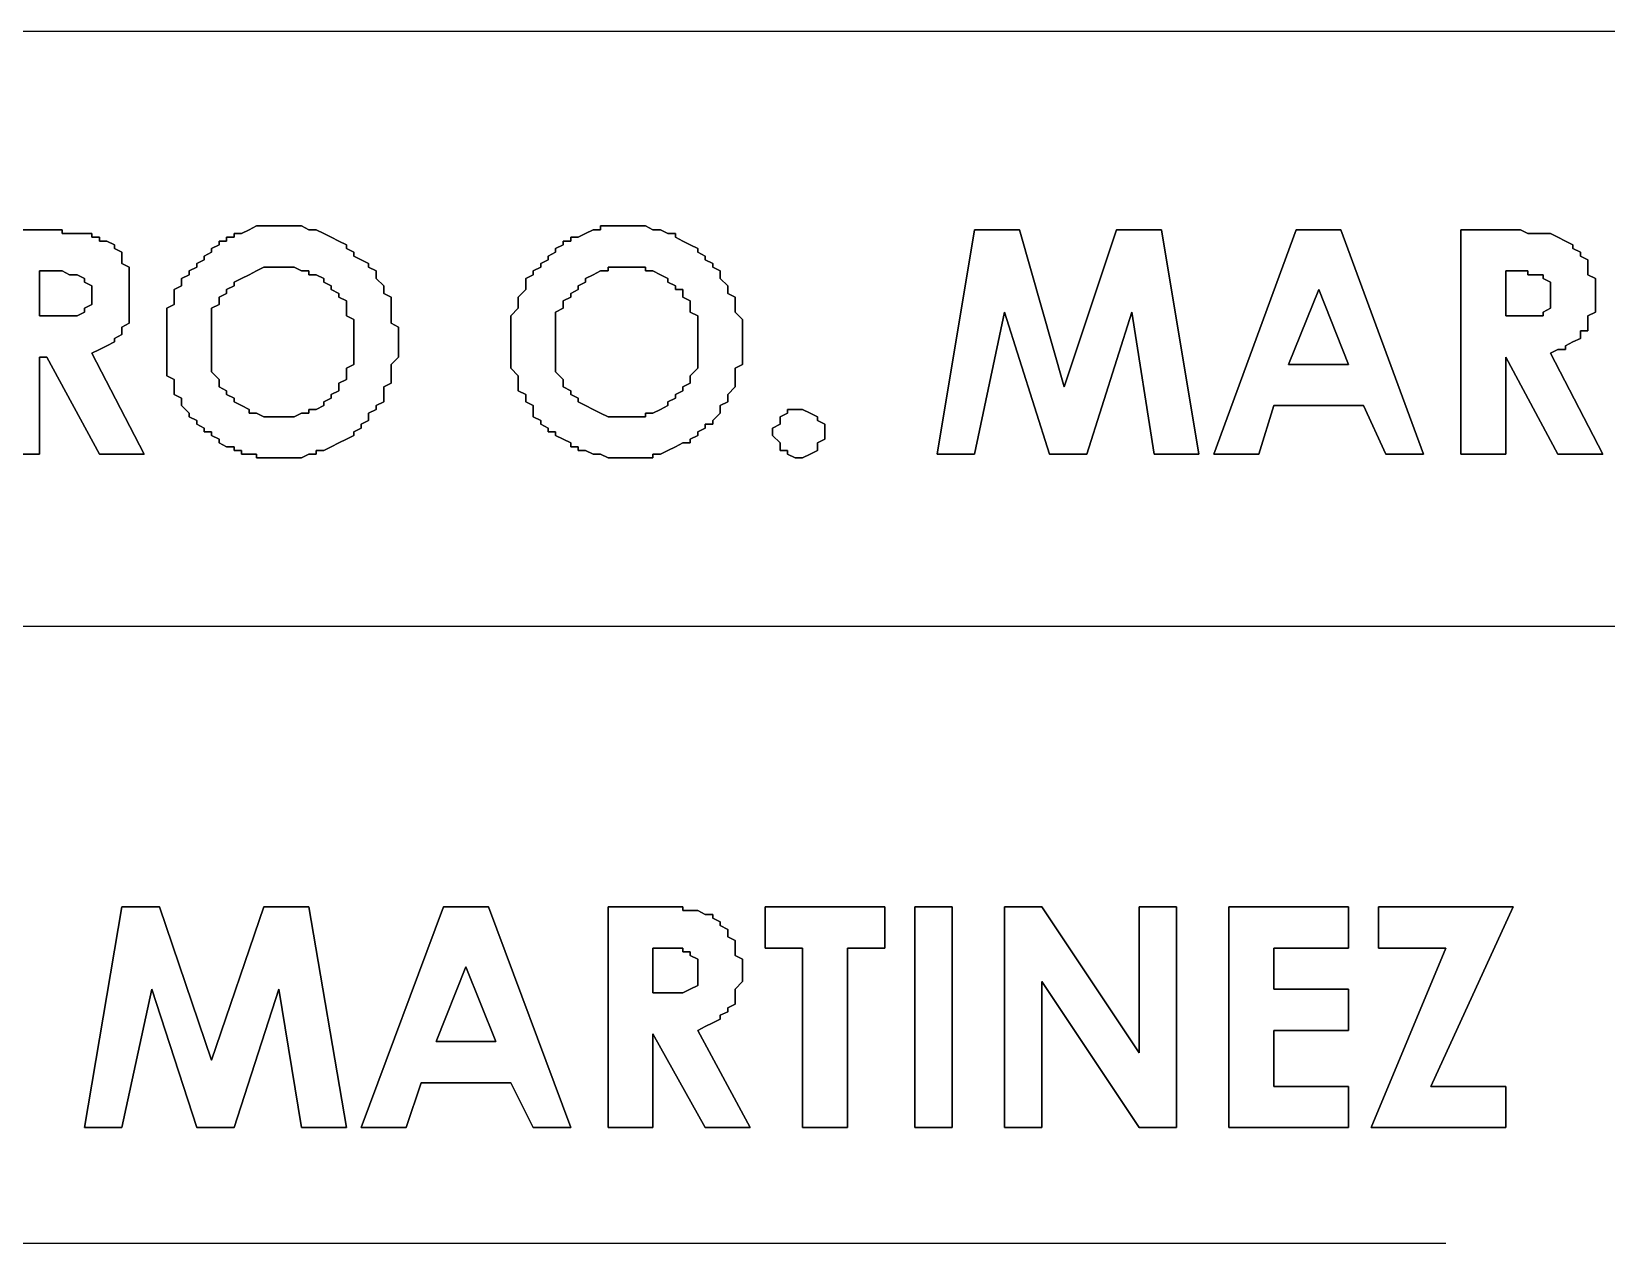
# Model space of a CAD drawing. Header units: metres. Extents: x 2.9 to 42.8, y 1.7 to 28.7.
# Drawn here: x 38.618 to 39.361, y 4.583 to 5.154 of the extents above; entities that cross this region are included whole.
import ezdxf

# ---------------------------------------------------------------- set-up
doc = ezdxf.new("R2010")
doc.units = ezdxf.units.M
doc.layers.add('AMARILLO', color=2, linetype='Continuous')
doc.layers.add('NEGRO', color=7, linetype='Continuous')

msp = doc.modelspace()

# ---------------------------------------------------------------- linework, layer by layer
at = {"layer": 'AMARILLO', "lineweight": -3}
for points in [[(39.8286, 5.1541), (38.5233, 5.1541)], [(39.557, 4.8736), (38.2517, 4.8736)], [(39.2853, 4.5826), (38.1353, 4.5826)]]:
    msp.add_lwpolyline(points, dxfattribs=at)
at = {"layer": 'NEGRO', "lineweight": -3}
for points in [[(38.6256, 5.0606), (38.6045, 5.0606), (38.6256, 5.0606)], [(38.6292, 5.0606), (38.6256, 5.0606), (38.6292, 5.0606)], [(38.6327, 5.0606), (38.6292, 5.0606), (38.6327, 5.0606)], [(38.6327, 5.0588), (38.6327, 5.0606), (38.6327, 5.0588)], [(38.6362, 5.0588), (38.6327, 5.0588), (38.6362, 5.0588)], [(38.6398, 5.0588), (38.6362, 5.0588), (38.6398, 5.0588)], [(38.6433, 5.0588), (38.6398, 5.0588), (38.6433, 5.0588)], [(38.6468, 5.0588), (38.6433, 5.0588), (38.6468, 5.0588)], [(38.6468, 5.0571), (38.6468, 5.0588), (38.6468, 5.0571)], [(38.7174, 5.0588), (38.7138, 5.0588), (38.7174, 5.0588)], [(38.7138, 5.0588), (38.7138, 5.0571), (38.7138, 5.0588)], [(38.7209, 5.0606), (38.7174, 5.0588), (38.7209, 5.0606)], [(38.7244, 5.0624), (38.7209, 5.0606), (38.7244, 5.0624)], [(38.7279, 5.0624), (38.7244, 5.0624), (38.7279, 5.0624)], [(38.7315, 5.0624), (38.7279, 5.0624), (38.7315, 5.0624)], [(38.735, 5.0624), (38.7315, 5.0624), (38.735, 5.0624)], [(38.7385, 5.0624), (38.735, 5.0624), (38.7385, 5.0624)], [(38.7421, 5.0624), (38.7385, 5.0624), (38.7421, 5.0624)], [(38.7456, 5.0624), (38.7421, 5.0624), (38.7456, 5.0624)], [(38.7491, 5.0606), (38.7456, 5.0624), (38.7491, 5.0606)], [(38.7526, 5.0606), (38.7491, 5.0606), (38.7526, 5.0606)], [(38.7562, 5.0588), (38.7526, 5.0606), (38.7562, 5.0588)], [(38.7597, 5.0571), (38.7562, 5.0588), (38.7597, 5.0571)], [(38.8796, 5.0588), (38.8761, 5.0571), (38.8796, 5.0588)], [(38.8832, 5.0606), (38.8796, 5.0588), (38.8832, 5.0606)], [(38.8867, 5.0606), (38.8832, 5.0606), (38.8867, 5.0606)], [(38.8902, 5.0624), (38.8867, 5.0624), (38.8902, 5.0624)], [(38.8867, 5.0624), (38.8867, 5.0606), (38.8867, 5.0624)], [(38.8937, 5.0624), (38.8902, 5.0624), (38.8937, 5.0624)], [(38.8973, 5.0624), (38.8937, 5.0624), (38.8973, 5.0624)], [(38.9008, 5.0624), (38.8973, 5.0624), (38.9008, 5.0624)], [(38.9043, 5.0624), (38.9008, 5.0624), (38.9043, 5.0624)], [(38.9079, 5.0624), (38.9043, 5.0624), (38.9079, 5.0624)], [(38.9114, 5.0606), (38.9079, 5.0624), (38.9114, 5.0606)], [(38.9149, 5.0606), (38.9114, 5.0606), (38.9149, 5.0606)], [(38.9184, 5.0588), (38.9149, 5.0606), (38.9184, 5.0588)], [(38.922, 5.0588), (38.9184, 5.0588), (38.922, 5.0588)], [(38.922, 5.0571), (38.922, 5.0588), (38.922, 5.0571)], [(39.0631, 5.0606), (39.0454, 4.9548), (39.0631, 5.0606)], [(39.0843, 5.0606), (39.0631, 5.0606), (39.0843, 5.0606)], [(39.1054, 4.9865), (39.0843, 5.0606), (39.1054, 4.9865)], [(39.1301, 5.0606), (39.1054, 4.9865), (39.1301, 5.0606)], [(39.1513, 5.0606), (39.1301, 5.0606), (39.1513, 5.0606)], [(39.1689, 4.9548), (39.1513, 5.0606), (39.1689, 4.9548)], [(39.2148, 5.0606), (39.176, 4.9548), (39.2148, 5.0606)], [(39.2359, 5.0606), (39.2148, 5.0606), (39.2359, 5.0606)], [(39.2748, 4.9548), (39.2359, 5.0606), (39.2748, 4.9548)], [(39.2924, 5.0606), (39.2924, 4.9548), (39.2924, 5.0606)], [(39.3136, 5.0606), (39.2924, 5.0606), (39.3136, 5.0606)], [(39.3171, 5.0606), (39.3136, 5.0606), (39.3171, 5.0606)], [(39.3206, 5.0606), (39.3171, 5.0606), (39.3206, 5.0606)], [(39.3241, 5.0588), (39.3206, 5.0606), (39.3241, 5.0588)], [(39.3277, 5.0588), (39.3241, 5.0588), (39.3277, 5.0588)], [(39.3312, 5.0588), (39.3277, 5.0588), (39.3312, 5.0588)], [(39.3347, 5.0588), (39.3312, 5.0588), (39.3347, 5.0588)], [(39.3382, 5.0571), (39.3347, 5.0588), (39.3382, 5.0571)], [(38.6503, 5.0571), (38.6468, 5.0571), (38.6503, 5.0571)], [(38.6503, 5.0553), (38.6503, 5.0571), (38.6503, 5.0553)], [(38.6539, 5.0553), (38.6503, 5.0553), (38.6539, 5.0553)], [(38.6574, 5.0535), (38.6539, 5.0553), (38.6574, 5.0535)], [(38.6574, 5.0518), (38.6574, 5.0535), (38.6574, 5.0518)], [(38.6609, 5.05), (38.6574, 5.0518), (38.6609, 5.05)], [(38.7068, 5.0535), (38.7032, 5.0518), (38.7068, 5.0535)], [(38.7032, 5.0518), (38.7032, 5.05), (38.7032, 5.0518)], [(38.7103, 5.0553), (38.7068, 5.0553), (38.7103, 5.0553)], [(38.7068, 5.0553), (38.7068, 5.0535), (38.7068, 5.0553)], [(38.7138, 5.0571), (38.7103, 5.0571), (38.7138, 5.0571)], [(38.7103, 5.0571), (38.7103, 5.0553), (38.7103, 5.0571)], [(38.7632, 5.0553), (38.7597, 5.0571), (38.7632, 5.0553)], [(38.7668, 5.0535), (38.7632, 5.0553), (38.7668, 5.0535)], [(38.7668, 5.0518), (38.7668, 5.0535), (38.7668, 5.0518)], [(38.7703, 5.05), (38.7668, 5.0518), (38.7703, 5.05)], [(38.8691, 5.0535), (38.8655, 5.0518), (38.8691, 5.0535)], [(38.8655, 5.0518), (38.8655, 5.05), (38.8655, 5.0518)], [(38.8726, 5.0553), (38.8691, 5.0553), (38.8726, 5.0553)], [(38.8691, 5.0553), (38.8691, 5.0535), (38.8691, 5.0553)], [(38.8761, 5.0571), (38.8726, 5.0571), (38.8761, 5.0571)], [(38.8726, 5.0571), (38.8726, 5.0553), (38.8726, 5.0571)], [(38.9255, 5.0553), (38.922, 5.0571), (38.9255, 5.0553)], [(38.929, 5.0535), (38.9255, 5.0553), (38.929, 5.0535)], [(38.9326, 5.0518), (38.929, 5.0535), (38.9326, 5.0518)], [(38.9326, 5.05), (38.9326, 5.0518), (38.9326, 5.05)], [(39.3418, 5.0553), (39.3382, 5.0571), (39.3418, 5.0553)], [(39.3453, 5.0535), (39.3418, 5.0553), (39.3453, 5.0535)], [(39.3453, 5.0518), (39.3453, 5.0535), (39.3453, 5.0518)], [(39.3488, 5.05), (39.3453, 5.0518), (39.3488, 5.05)], [(38.6609, 5.0482), (38.6609, 5.05), (38.6609, 5.0482)], [(38.6609, 5.0465), (38.6609, 5.0482), (38.6609, 5.0465)], [(38.6609, 5.0447), (38.6609, 5.0465), (38.6609, 5.0447)], [(38.6644, 5.043), (38.6609, 5.0447), (38.6644, 5.043)], [(38.6997, 5.0465), (38.6962, 5.0447), (38.6997, 5.0465)], [(38.6962, 5.0447), (38.6962, 5.043), (38.6962, 5.0447)], [(38.7032, 5.05), (38.6997, 5.0482), (38.7032, 5.05)], [(38.6997, 5.0482), (38.6997, 5.0465), (38.6997, 5.0482)], [(38.7703, 5.0482), (38.7703, 5.05), (38.7703, 5.0482)], [(38.7738, 5.0465), (38.7703, 5.0482), (38.7738, 5.0465)], [(38.7773, 5.0447), (38.7738, 5.0465), (38.7773, 5.0447)], [(38.7773, 5.043), (38.7773, 5.0447), (38.7773, 5.043)], [(38.862, 5.0465), (38.8585, 5.0447), (38.862, 5.0465)], [(38.8585, 5.0447), (38.8585, 5.043), (38.8585, 5.0447)], [(38.8655, 5.05), (38.862, 5.0482), (38.8655, 5.05)], [(38.862, 5.0482), (38.862, 5.0465), (38.862, 5.0482)], [(38.9361, 5.0482), (38.9326, 5.05), (38.9361, 5.0482)], [(38.9361, 5.0465), (38.9361, 5.0482), (38.9361, 5.0465)], [(38.9396, 5.0447), (38.9361, 5.0465), (38.9396, 5.0447)], [(38.9396, 5.043), (38.9396, 5.0447), (38.9396, 5.043)], [(39.3488, 5.0482), (39.3488, 5.05), (39.3488, 5.0482)], [(39.3524, 5.0465), (39.3488, 5.0482), (39.3524, 5.0465)], [(39.3524, 5.0447), (39.3524, 5.0465), (39.3524, 5.0447)], [(39.3524, 5.043), (39.3524, 5.0447), (39.3524, 5.043)], [(38.6221, 5.02), (38.6221, 5.0412), (38.6221, 5.02)], [(38.6221, 5.0412), (38.6292, 5.0412), (38.6221, 5.0412)], [(38.6292, 5.0412), (38.6327, 5.0412), (38.6292, 5.0412)], [(38.6327, 5.0412), (38.6362, 5.0394), (38.6327, 5.0412)], [(38.6362, 5.0394), (38.6398, 5.0394), (38.6362, 5.0394)], [(38.6398, 5.0394), (38.6433, 5.0377), (38.6398, 5.0394)], [(38.6433, 5.0377), (38.6433, 5.0359), (38.6433, 5.0377)], [(38.6644, 5.0394), (38.6644, 5.043), (38.6644, 5.0394)], [(38.6644, 5.0377), (38.6644, 5.0394), (38.6644, 5.0377)], [(38.6644, 5.0359), (38.6644, 5.0377), (38.6644, 5.0359)], [(38.6927, 5.0394), (38.6891, 5.0377), (38.6927, 5.0394)], [(38.6891, 5.0377), (38.6891, 5.0359), (38.6891, 5.0377)], [(38.6962, 5.043), (38.6927, 5.0412), (38.6962, 5.043)], [(38.6927, 5.0412), (38.6927, 5.0394), (38.6927, 5.0412)], [(38.7138, 5.0359), (38.7174, 5.0377), (38.7138, 5.0359)], [(38.7174, 5.0377), (38.7209, 5.0394), (38.7174, 5.0377)], [(38.7209, 5.0394), (38.7244, 5.0412), (38.7209, 5.0394)], [(38.7244, 5.0412), (38.7279, 5.043), (38.7244, 5.0412)], [(38.7279, 5.043), (38.7315, 5.043), (38.7279, 5.043)], [(38.7315, 5.043), (38.735, 5.043), (38.7315, 5.043)], [(38.735, 5.043), (38.7385, 5.043), (38.735, 5.043)], [(38.7385, 5.043), (38.7421, 5.043), (38.7385, 5.043)], [(38.7421, 5.043), (38.7456, 5.0412), (38.7421, 5.043)], [(38.7456, 5.0412), (38.7491, 5.0412), (38.7456, 5.0412)], [(38.7491, 5.0412), (38.7491, 5.0394), (38.7491, 5.0412)], [(38.7491, 5.0394), (38.7526, 5.0394), (38.7491, 5.0394)], [(38.7526, 5.0394), (38.7562, 5.0377), (38.7526, 5.0394)], [(38.7562, 5.0377), (38.7562, 5.0359), (38.7562, 5.0377)], [(38.7809, 5.0412), (38.7773, 5.043), (38.7809, 5.0412)], [(38.7809, 5.0394), (38.7809, 5.0412), (38.7809, 5.0394)], [(38.7809, 5.0377), (38.7809, 5.0394), (38.7809, 5.0377)], [(38.7844, 5.0341), (38.7809, 5.0377), (38.7844, 5.0341)], [(38.8549, 5.0394), (38.8514, 5.0377), (38.8549, 5.0394)], [(38.8514, 5.0377), (38.8514, 5.0359), (38.8514, 5.0377)], [(38.8585, 5.043), (38.8549, 5.0412), (38.8585, 5.043)], [(38.8549, 5.0412), (38.8549, 5.0394), (38.8549, 5.0412)], [(38.8796, 5.0377), (38.8832, 5.0394), (38.8796, 5.0377)], [(38.8796, 5.0359), (38.8796, 5.0377), (38.8796, 5.0359)], [(38.8832, 5.0394), (38.8867, 5.0412), (38.8832, 5.0394)], [(38.8867, 5.0412), (38.8902, 5.0412), (38.8867, 5.0412)], [(38.8902, 5.0412), (38.8902, 5.043), (38.8902, 5.0412)], [(38.8902, 5.043), (38.8937, 5.043), (38.8902, 5.043)], [(38.8937, 5.043), (38.8973, 5.043), (38.8937, 5.043)], [(38.8973, 5.043), (38.9008, 5.043), (38.8973, 5.043)], [(38.9008, 5.043), (38.9043, 5.043), (38.9008, 5.043)], [(38.9043, 5.043), (38.9079, 5.043), (38.9043, 5.043)], [(38.9079, 5.043), (38.9079, 5.0412), (38.9079, 5.043)], [(38.9079, 5.0412), (38.9114, 5.0412), (38.9079, 5.0412)], [(38.9114, 5.0412), (38.9149, 5.0394), (38.9114, 5.0412)], [(38.9149, 5.0394), (38.9184, 5.0377), (38.9149, 5.0394)], [(38.9184, 5.0377), (38.9184, 5.0359), (38.9184, 5.0377)], [(38.9431, 5.0412), (38.9396, 5.043), (38.9431, 5.0412)], [(38.9431, 5.0394), (38.9431, 5.0412), (38.9431, 5.0394)], [(38.9431, 5.0377), (38.9431, 5.0394), (38.9431, 5.0377)], [(38.9467, 5.0341), (38.9431, 5.0377), (38.9467, 5.0341)], [(39.3136, 5.02), (39.3136, 5.0412), (39.3136, 5.02)], [(39.3136, 5.0412), (39.3171, 5.0412), (39.3136, 5.0412)], [(39.3171, 5.0412), (39.3206, 5.0412), (39.3171, 5.0412)], [(39.3206, 5.0412), (39.3241, 5.0412), (39.3206, 5.0412)], [(39.3241, 5.0412), (39.3241, 5.0394), (39.3241, 5.0412)], [(39.3241, 5.0394), (39.3277, 5.0394), (39.3241, 5.0394)], [(39.3277, 5.0394), (39.3312, 5.0394), (39.3277, 5.0394)], [(39.3312, 5.0394), (39.3312, 5.0377), (39.3312, 5.0394)], [(39.3312, 5.0377), (39.3347, 5.0359), (39.3312, 5.0377)], [(39.3524, 5.0394), (39.3524, 5.043), (39.3524, 5.0394)], [(39.3559, 5.0377), (39.3524, 5.0394), (39.3559, 5.0377)], [(39.3559, 5.0359), (39.3559, 5.0377), (39.3559, 5.0359)], [(38.6433, 5.0359), (38.6468, 5.0341), (38.6433, 5.0359)], [(38.6468, 5.0341), (38.6468, 5.0324), (38.6468, 5.0341)], [(38.6468, 5.0324), (38.6468, 5.0306), (38.6468, 5.0324)], [(38.6468, 5.0306), (38.6468, 5.0271), (38.6468, 5.0306)], [(38.6644, 5.0324), (38.6644, 5.0359), (38.6644, 5.0324)], [(38.6644, 5.0306), (38.6644, 5.0324), (38.6644, 5.0306)], [(38.6644, 5.0288), (38.6644, 5.0306), (38.6644, 5.0288)], [(38.6891, 5.0341), (38.6856, 5.0324), (38.6891, 5.0341)], [(38.6856, 5.0324), (38.6856, 5.0288), (38.6856, 5.0324)], [(38.6891, 5.0359), (38.6891, 5.0341), (38.6891, 5.0359)], [(38.7068, 5.0288), (38.7103, 5.0306), (38.7068, 5.0288)], [(38.7103, 5.0324), (38.7138, 5.0341), (38.7103, 5.0324)], [(38.7103, 5.0306), (38.7103, 5.0324), (38.7103, 5.0306)], [(38.7138, 5.0341), (38.7138, 5.0359), (38.7138, 5.0341)], [(38.7562, 5.0359), (38.7597, 5.0341), (38.7562, 5.0359)], [(38.7597, 5.0341), (38.7597, 5.0324), (38.7597, 5.0341)], [(38.7597, 5.0324), (38.7632, 5.0306), (38.7597, 5.0324)], [(38.7632, 5.0306), (38.7632, 5.0288), (38.7632, 5.0306)], [(38.7844, 5.0324), (38.7844, 5.0341), (38.7844, 5.0324)], [(38.7844, 5.0306), (38.7844, 5.0324), (38.7844, 5.0306)], [(38.7879, 5.0288), (38.7844, 5.0306), (38.7879, 5.0288)], [(38.8514, 5.0324), (38.8479, 5.0288), (38.8514, 5.0324)], [(38.8514, 5.0359), (38.8514, 5.0341), (38.8514, 5.0359)], [(38.8514, 5.0341), (38.8514, 5.0324), (38.8514, 5.0341)], [(38.8726, 5.0306), (38.8761, 5.0324), (38.8726, 5.0306)], [(38.8726, 5.0288), (38.8726, 5.0306), (38.8726, 5.0288)], [(38.8761, 5.0341), (38.8796, 5.0359), (38.8761, 5.0341)], [(38.8761, 5.0324), (38.8761, 5.0341), (38.8761, 5.0324)], [(38.9184, 5.0359), (38.922, 5.0341), (38.9184, 5.0359)], [(38.922, 5.0341), (38.922, 5.0324), (38.922, 5.0341)], [(38.922, 5.0324), (38.9255, 5.0324), (38.922, 5.0324)], [(38.9255, 5.0324), (38.9255, 5.0306), (38.9255, 5.0324)], [(38.9255, 5.0306), (38.9255, 5.0288), (38.9255, 5.0306)], [(38.9467, 5.0324), (38.9467, 5.0341), (38.9467, 5.0324)], [(38.9467, 5.0306), (38.9467, 5.0324), (38.9467, 5.0306)], [(38.9502, 5.0288), (38.9467, 5.0306), (38.9502, 5.0288)], [(39.2112, 4.9971), (39.2254, 5.0324), (39.2112, 4.9971)], [(39.2254, 5.0324), (39.2395, 4.9971), (39.2254, 5.0324)], [(39.3347, 5.0359), (39.3347, 5.0341), (39.3347, 5.0359)], [(39.3347, 5.0341), (39.3347, 5.0324), (39.3347, 5.0341)], [(39.3347, 5.0324), (39.3347, 5.0306), (39.3347, 5.0324)], [(39.3347, 5.0306), (39.3347, 5.0271), (39.3347, 5.0306)], [(39.3559, 5.0324), (39.3559, 5.0359), (39.3559, 5.0324)], [(39.3559, 5.0306), (39.3559, 5.0324), (39.3559, 5.0306)], [(39.3559, 5.0288), (39.3559, 5.0306), (39.3559, 5.0288)], [(38.6433, 5.0218), (38.6398, 5.02), (38.6433, 5.0218)], [(38.6468, 5.0253), (38.6433, 5.0236), (38.6468, 5.0253)], [(38.6433, 5.0236), (38.6433, 5.0218), (38.6433, 5.0236)], [(38.6468, 5.0271), (38.6468, 5.0253), (38.6468, 5.0271)], [(38.6644, 5.0271), (38.6644, 5.0288), (38.6644, 5.0271)], [(38.6644, 5.0236), (38.6644, 5.0271), (38.6644, 5.0236)], [(38.6644, 5.0218), (38.6644, 5.0236), (38.6644, 5.0218)], [(38.6644, 5.02), (38.6644, 5.0218), (38.6644, 5.02)], [(38.6856, 5.0253), (38.6821, 5.0236), (38.6856, 5.0253)], [(38.6821, 5.0236), (38.6821, 5.02), (38.6821, 5.0236)], [(38.6856, 5.0288), (38.6856, 5.0271), (38.6856, 5.0288)], [(38.6856, 5.0271), (38.6856, 5.0253), (38.6856, 5.0271)], [(38.7032, 5.0236), (38.7068, 5.0253), (38.7032, 5.0236)], [(38.7032, 5.0218), (38.7032, 5.0236), (38.7032, 5.0218)], [(38.7032, 5.0183), (38.7032, 5.0218), (38.7032, 5.0183)], [(38.7068, 5.0271), (38.7068, 5.0288), (38.7068, 5.0271)], [(38.7068, 5.0253), (38.7068, 5.0271), (38.7068, 5.0253)], [(38.7632, 5.0288), (38.7668, 5.0271), (38.7632, 5.0288)], [(38.7668, 5.0271), (38.7668, 5.0236), (38.7668, 5.0271)], [(38.7668, 5.0236), (38.7668, 5.0218), (38.7668, 5.0236)], [(38.7668, 5.0218), (38.7668, 5.02), (38.7668, 5.0218)], [(38.7879, 5.0253), (38.7879, 5.0288), (38.7879, 5.0253)], [(38.7879, 5.0236), (38.7879, 5.0253), (38.7879, 5.0236)], [(38.7879, 5.0218), (38.7879, 5.0236), (38.7879, 5.0218)], [(38.7879, 5.0183), (38.7879, 5.0218), (38.7879, 5.0183)], [(38.8479, 5.0236), (38.8444, 5.02), (38.8479, 5.0236)], [(38.8479, 5.0288), (38.8479, 5.0271), (38.8479, 5.0288)], [(38.8479, 5.0271), (38.8479, 5.0253), (38.8479, 5.0271)], [(38.8479, 5.0253), (38.8479, 5.0236), (38.8479, 5.0253)], [(38.8655, 5.0218), (38.8691, 5.0236), (38.8655, 5.0218)], [(38.8655, 5.0183), (38.8655, 5.0218), (38.8655, 5.0183)], [(38.8691, 5.0271), (38.8726, 5.0288), (38.8691, 5.0271)], [(38.8691, 5.0253), (38.8691, 5.0271), (38.8691, 5.0253)], [(38.8691, 5.0236), (38.8691, 5.0253), (38.8691, 5.0236)], [(38.9255, 5.0288), (38.929, 5.0271), (38.9255, 5.0288)], [(38.929, 5.0271), (38.929, 5.0236), (38.929, 5.0271)], [(38.929, 5.0236), (38.929, 5.0218), (38.929, 5.0236)], [(38.929, 5.0218), (38.9326, 5.02), (38.929, 5.0218)], [(38.9502, 5.0253), (38.9502, 5.0288), (38.9502, 5.0253)], [(38.9502, 5.0236), (38.9502, 5.0253), (38.9502, 5.0236)], [(38.9502, 5.0218), (38.9502, 5.0236), (38.9502, 5.0218)], [(38.9537, 5.0183), (38.9502, 5.0218), (38.9537, 5.0183)], [(39.0631, 4.9548), (39.0772, 5.0218), (39.0631, 4.9548)], [(39.0772, 5.0218), (39.0984, 4.9548), (39.0772, 5.0218)], [(39.116, 4.9548), (39.1372, 5.0218), (39.116, 4.9548)], [(39.1372, 5.0218), (39.1478, 4.9548), (39.1372, 5.0218)], [(39.3347, 5.0236), (39.3312, 5.0218), (39.3347, 5.0236)], [(39.3312, 5.0218), (39.3312, 5.02), (39.3312, 5.0218)], [(39.3347, 5.0271), (39.3347, 5.0253), (39.3347, 5.0271)], [(39.3347, 5.0253), (39.3347, 5.0236), (39.3347, 5.0253)], [(39.3524, 5.02), (39.3559, 5.0218), (39.3524, 5.02)], [(39.3559, 5.0271), (39.3559, 5.0288), (39.3559, 5.0271)], [(39.3559, 5.0236), (39.3559, 5.0271), (39.3559, 5.0236)], [(39.3559, 5.0218), (39.3559, 5.0236), (39.3559, 5.0218)], [(38.6292, 5.02), (38.6221, 5.02), (38.6292, 5.02)], [(38.6327, 5.02), (38.6292, 5.02), (38.6327, 5.02)], [(38.6362, 5.02), (38.6327, 5.02), (38.6362, 5.02)], [(38.6398, 5.02), (38.6362, 5.02), (38.6398, 5.02)], [(38.6609, 5.0147), (38.6644, 5.0165), (38.6609, 5.0147)], [(38.6609, 5.013), (38.6609, 5.0147), (38.6609, 5.013)], [(38.6644, 5.0165), (38.6644, 5.02), (38.6644, 5.0165)], [(38.6821, 5.02), (38.6821, 5.0183), (38.6821, 5.02)], [(38.6821, 5.0183), (38.6821, 5.0147), (38.6821, 5.0183)], [(38.6821, 5.0147), (38.6821, 5.013), (38.6821, 5.0147)], [(38.7032, 5.0165), (38.7032, 5.0183), (38.7032, 5.0165)], [(38.7032, 5.013), (38.7032, 5.0165), (38.7032, 5.013)], [(38.7668, 5.02), (38.7703, 5.0183), (38.7668, 5.02)], [(38.7703, 5.0183), (38.7703, 5.0147), (38.7703, 5.0183)], [(38.7703, 5.0147), (38.7703, 5.013), (38.7703, 5.0147)], [(38.7879, 5.0165), (38.7879, 5.0183), (38.7879, 5.0165)], [(38.7914, 5.0147), (38.7879, 5.0165), (38.7914, 5.0147)], [(38.7914, 5.0112), (38.7914, 5.0147), (38.7914, 5.0112)], [(38.8444, 5.02), (38.8444, 5.0183), (38.8444, 5.02)], [(38.8444, 5.0183), (38.8444, 5.0147), (38.8444, 5.0183)], [(38.8444, 5.0147), (38.8444, 5.013), (38.8444, 5.0147)], [(38.8655, 5.0165), (38.8655, 5.0183), (38.8655, 5.0165)], [(38.8655, 5.013), (38.8655, 5.0165), (38.8655, 5.013)], [(38.9326, 5.02), (38.9326, 5.0183), (38.9326, 5.02)], [(38.9326, 5.0183), (38.9326, 5.0147), (38.9326, 5.0183)], [(38.9326, 5.0147), (38.9326, 5.013), (38.9326, 5.0147)], [(38.9537, 5.0165), (38.9537, 5.0183), (38.9537, 5.0165)], [(38.9537, 5.0147), (38.9537, 5.0165), (38.9537, 5.0147)], [(38.9537, 5.0112), (38.9537, 5.0147), (38.9537, 5.0112)], [(39.3206, 5.02), (39.3136, 5.02), (39.3206, 5.02)], [(39.3241, 5.02), (39.3206, 5.02), (39.3241, 5.02)], [(39.3277, 5.02), (39.3241, 5.02), (39.3277, 5.02)], [(39.3312, 5.02), (39.3277, 5.02), (39.3312, 5.02)], [(39.3524, 5.0165), (39.3524, 5.02), (39.3524, 5.0165)], [(39.3524, 5.0147), (39.3524, 5.0165), (39.3524, 5.0147)], [(39.3524, 5.013), (39.3524, 5.0147), (39.3524, 5.013)], [(38.6539, 5.0059), (38.6574, 5.0077), (38.6539, 5.0059)], [(38.6574, 5.0094), (38.6609, 5.0112), (38.6574, 5.0094)], [(38.6574, 5.0077), (38.6574, 5.0094), (38.6574, 5.0077)], [(38.6609, 5.0112), (38.6609, 5.013), (38.6609, 5.0112)], [(38.6821, 5.013), (38.6821, 5.0112), (38.6821, 5.013)], [(38.6821, 5.0112), (38.6821, 5.0077), (38.6821, 5.0112)], [(38.6821, 5.0077), (38.6821, 5.0042), (38.6821, 5.0077)], [(38.7032, 5.0112), (38.7032, 5.013), (38.7032, 5.0112)], [(38.7032, 5.0094), (38.7032, 5.0112), (38.7032, 5.0094)], [(38.7032, 5.0077), (38.7032, 5.0094), (38.7032, 5.0077)], [(38.7032, 5.0042), (38.7032, 5.0077), (38.7032, 5.0042)], [(38.7703, 5.013), (38.7703, 5.0094), (38.7703, 5.013)], [(38.7703, 5.0094), (38.7703, 5.0077), (38.7703, 5.0094)], [(38.7703, 5.0077), (38.7703, 5.0042), (38.7703, 5.0077)], [(38.7914, 5.0094), (38.7914, 5.0112), (38.7914, 5.0094)], [(38.7914, 5.0077), (38.7914, 5.0094), (38.7914, 5.0077)], [(38.7914, 5.0042), (38.7914, 5.0077), (38.7914, 5.0042)], [(38.8444, 5.013), (38.8444, 5.0112), (38.8444, 5.013)], [(38.8444, 5.0112), (38.8444, 5.0077), (38.8444, 5.0112)], [(38.8444, 5.0077), (38.8444, 5.0042), (38.8444, 5.0077)], [(38.8655, 5.0112), (38.8655, 5.013), (38.8655, 5.0112)], [(38.8655, 5.0094), (38.8655, 5.0112), (38.8655, 5.0094)], [(38.8655, 5.0077), (38.8655, 5.0094), (38.8655, 5.0077)], [(38.8655, 5.0042), (38.8655, 5.0077), (38.8655, 5.0042)], [(38.9326, 5.013), (38.9326, 5.0094), (38.9326, 5.013)], [(38.9326, 5.0094), (38.9326, 5.0077), (38.9326, 5.0094)], [(38.9326, 5.0077), (38.9326, 5.0042), (38.9326, 5.0077)], [(38.9537, 5.0094), (38.9537, 5.0112), (38.9537, 5.0094)], [(38.9537, 5.0077), (38.9537, 5.0094), (38.9537, 5.0077)], [(38.9537, 5.0042), (38.9537, 5.0077), (38.9537, 5.0042)], [(39.3418, 5.0059), (39.3453, 5.0077), (39.3418, 5.0059)], [(39.3453, 5.0077), (39.3488, 5.0094), (39.3453, 5.0077)], [(39.3488, 5.0112), (39.3488, 5.013), (39.3488, 5.0112)], [(39.3488, 5.013), (39.3524, 5.013), (39.3488, 5.013)], [(39.3488, 5.0094), (39.3488, 5.0112), (39.3488, 5.0094)], [(38.6221, 4.9548), (38.6221, 5.0006), (38.6221, 4.9548)], [(38.6221, 5.0006), (38.6256, 5.0006), (38.6221, 5.0006)], [(38.6256, 5.0006), (38.6503, 4.9548), (38.6256, 5.0006)], [(38.6468, 5.0024), (38.6503, 5.0042), (38.6468, 5.0024)], [(38.6715, 4.9548), (38.6468, 5.0024), (38.6715, 4.9548)], [(38.6503, 5.0042), (38.6539, 5.0059), (38.6503, 5.0042)], [(38.6821, 5.0042), (38.6821, 5.0024), (38.6821, 5.0042)], [(38.6821, 5.0024), (38.6821, 4.9989), (38.6821, 5.0024)], [(38.7032, 5.0024), (38.7032, 5.0042), (38.7032, 5.0024)], [(38.7032, 4.9989), (38.7032, 5.0024), (38.7032, 4.9989)], [(38.7703, 5.0042), (38.7703, 5.0024), (38.7703, 5.0042)], [(38.7703, 5.0024), (38.7703, 4.9989), (38.7703, 5.0024)], [(38.7879, 4.9971), (38.7914, 5.0006), (38.7879, 4.9971)], [(38.7914, 5.0024), (38.7914, 5.0042), (38.7914, 5.0024)], [(38.7914, 5.0006), (38.7914, 5.0024), (38.7914, 5.0006)], [(38.8444, 5.0042), (38.8444, 5.0024), (38.8444, 5.0042)], [(38.8444, 5.0024), (38.8444, 4.9989), (38.8444, 5.0024)], [(38.8655, 5.0024), (38.8655, 5.0042), (38.8655, 5.0024)], [(38.8655, 4.9989), (38.8655, 5.0024), (38.8655, 4.9989)], [(38.9326, 5.0042), (38.9326, 5.0024), (38.9326, 5.0042)], [(38.9326, 5.0024), (38.9326, 4.9989), (38.9326, 5.0024)], [(38.9537, 5.0024), (38.9537, 5.0042), (38.9537, 5.0024)], [(38.9537, 5.0006), (38.9537, 5.0024), (38.9537, 5.0006)], [(38.9537, 4.9971), (38.9537, 5.0006), (38.9537, 4.9971)], [(39.3136, 4.9548), (39.3136, 5.0006), (39.3136, 4.9548)], [(39.3136, 5.0006), (39.3382, 4.9548), (39.3136, 5.0006)], [(39.3347, 5.0024), (39.3382, 5.0042), (39.3347, 5.0024)], [(39.3594, 4.9548), (39.3347, 5.0024), (39.3594, 4.9548)], [(39.3382, 5.0042), (39.3418, 5.0042), (39.3382, 5.0042)], [(39.3418, 5.0042), (39.3418, 5.0059), (39.3418, 5.0042)], [(38.6821, 4.9989), (38.6821, 4.9971), (38.6821, 4.9989)], [(38.6821, 4.9971), (38.6821, 4.9953), (38.6821, 4.9971)], [(38.6821, 4.9953), (38.6821, 4.9918), (38.6821, 4.9953)], [(38.7032, 4.9971), (38.7032, 4.9989), (38.7032, 4.9971)], [(38.7032, 4.9953), (38.7032, 4.9971), (38.7032, 4.9953)], [(38.7032, 4.9936), (38.7032, 4.9953), (38.7032, 4.9936)], [(38.7068, 4.99), (38.7032, 4.9936), (38.7068, 4.99)], [(38.7703, 4.9971), (38.7668, 4.9953), (38.7703, 4.9971)], [(38.7668, 4.9953), (38.7668, 4.9918), (38.7668, 4.9953)], [(38.7703, 4.9989), (38.7703, 4.9971), (38.7703, 4.9989)], [(38.7879, 4.9953), (38.7879, 4.9971), (38.7879, 4.9953)], [(38.7879, 4.9918), (38.7879, 4.9953), (38.7879, 4.9918)], [(38.8444, 4.9989), (38.8444, 4.9971), (38.8444, 4.9989)], [(38.8444, 4.9971), (38.8444, 4.9953), (38.8444, 4.9971)], [(38.8444, 4.9953), (38.8479, 4.9918), (38.8444, 4.9953)], [(38.8655, 4.9971), (38.8655, 4.9989), (38.8655, 4.9971)], [(38.8655, 4.9953), (38.8655, 4.9971), (38.8655, 4.9953)], [(38.8655, 4.9936), (38.8655, 4.9953), (38.8655, 4.9936)], [(38.8691, 4.99), (38.8655, 4.9936), (38.8691, 4.99)], [(38.9326, 4.9953), (38.929, 4.9918), (38.9326, 4.9953)], [(38.9326, 4.9989), (38.9326, 4.9971), (38.9326, 4.9989)], [(38.9326, 4.9971), (38.9326, 4.9953), (38.9326, 4.9971)], [(38.9502, 4.9953), (38.9537, 4.9971), (38.9502, 4.9953)], [(38.9502, 4.9918), (38.9502, 4.9953), (38.9502, 4.9918)], [(39.2395, 4.9971), (39.2112, 4.9971), (39.2395, 4.9971)], [(38.6821, 4.9918), (38.6856, 4.99), (38.6821, 4.9918)], [(38.6856, 4.99), (38.6856, 4.9883), (38.6856, 4.99)], [(38.6856, 4.9883), (38.6856, 4.9847), (38.6856, 4.9883)], [(38.6856, 4.9847), (38.6856, 4.983), (38.6856, 4.9847)], [(38.7068, 4.9883), (38.7068, 4.99), (38.7068, 4.9883)], [(38.7068, 4.9865), (38.7068, 4.9883), (38.7068, 4.9865)], [(38.7103, 4.9847), (38.7068, 4.9865), (38.7103, 4.9847)], [(38.7103, 4.983), (38.7103, 4.9847), (38.7103, 4.983)], [(38.7632, 4.9847), (38.7597, 4.983), (38.7632, 4.9847)], [(38.7668, 4.99), (38.7632, 4.9883), (38.7668, 4.99)], [(38.7632, 4.9883), (38.7632, 4.9865), (38.7632, 4.9883)], [(38.7632, 4.9865), (38.7632, 4.9847), (38.7632, 4.9865)], [(38.7668, 4.9918), (38.7668, 4.99), (38.7668, 4.9918)], [(38.7844, 4.9865), (38.7879, 4.9883), (38.7844, 4.9865)], [(38.7844, 4.983), (38.7844, 4.9865), (38.7844, 4.983)], [(38.7879, 4.99), (38.7879, 4.9918), (38.7879, 4.99)], [(38.7879, 4.9883), (38.7879, 4.99), (38.7879, 4.9883)], [(38.8479, 4.9918), (38.8479, 4.99), (38.8479, 4.9918)], [(38.8479, 4.99), (38.8479, 4.9883), (38.8479, 4.99)], [(38.8479, 4.9883), (38.8479, 4.9847), (38.8479, 4.9883)], [(38.8479, 4.9847), (38.8514, 4.983), (38.8479, 4.9847)], [(38.8691, 4.9883), (38.8691, 4.99), (38.8691, 4.9883)], [(38.8691, 4.9865), (38.8691, 4.9883), (38.8691, 4.9865)], [(38.8726, 4.9847), (38.8691, 4.9865), (38.8726, 4.9847)], [(38.8726, 4.983), (38.8726, 4.9847), (38.8726, 4.983)], [(38.9255, 4.9847), (38.922, 4.983), (38.9255, 4.9847)], [(38.929, 4.9883), (38.9255, 4.9865), (38.929, 4.9883)], [(38.9255, 4.9865), (38.9255, 4.9847), (38.9255, 4.9865)], [(38.929, 4.9918), (38.929, 4.99), (38.929, 4.9918)], [(38.929, 4.99), (38.929, 4.9883), (38.929, 4.99)], [(38.9467, 4.983), (38.9502, 4.9865), (38.9467, 4.983)], [(38.9502, 4.99), (38.9502, 4.9918), (38.9502, 4.99)], [(38.9502, 4.9883), (38.9502, 4.99), (38.9502, 4.9883)], [(38.9502, 4.9865), (38.9502, 4.9883), (38.9502, 4.9865)], [(38.6856, 4.983), (38.6891, 4.9812), (38.6856, 4.983)], [(38.6891, 4.9812), (38.6891, 4.9795), (38.6891, 4.9812)], [(38.6891, 4.9795), (38.6891, 4.9777), (38.6891, 4.9795)], [(38.6891, 4.9777), (38.6927, 4.9742), (38.6891, 4.9777)], [(38.7138, 4.9812), (38.7103, 4.983), (38.7138, 4.9812)], [(38.7138, 4.9795), (38.7138, 4.9812), (38.7138, 4.9795)], [(38.7174, 4.9777), (38.7138, 4.9795), (38.7174, 4.9777)], [(38.7209, 4.9759), (38.7174, 4.9777), (38.7209, 4.9759)], [(38.7562, 4.9777), (38.7526, 4.9759), (38.7562, 4.9777)], [(38.7597, 4.9812), (38.7562, 4.9795), (38.7597, 4.9812)], [(38.7562, 4.9795), (38.7562, 4.9777), (38.7562, 4.9795)], [(38.7597, 4.983), (38.7597, 4.9812), (38.7597, 4.983)], [(38.7809, 4.9777), (38.7844, 4.9795), (38.7809, 4.9777)], [(38.7809, 4.9759), (38.7809, 4.9777), (38.7809, 4.9759)], [(38.7844, 4.9812), (38.7844, 4.983), (38.7844, 4.9812)], [(38.7844, 4.9795), (38.7844, 4.9812), (38.7844, 4.9795)], [(38.8514, 4.983), (38.8514, 4.9812), (38.8514, 4.983)], [(38.8514, 4.9812), (38.8514, 4.9795), (38.8514, 4.9812)], [(38.8514, 4.9795), (38.8549, 4.9777), (38.8514, 4.9795)], [(38.8549, 4.9777), (38.8549, 4.9742), (38.8549, 4.9777)], [(38.8761, 4.9812), (38.8726, 4.983), (38.8761, 4.9812)], [(38.8761, 4.9795), (38.8761, 4.9812), (38.8761, 4.9795)], [(38.8796, 4.9777), (38.8761, 4.9795), (38.8796, 4.9777)], [(38.8832, 4.9759), (38.8796, 4.9777), (38.8832, 4.9759)], [(38.9184, 4.9777), (38.9149, 4.9759), (38.9184, 4.9777)], [(38.922, 4.9812), (38.9184, 4.9795), (38.922, 4.9812)], [(38.9184, 4.9795), (38.9184, 4.9777), (38.9184, 4.9795)], [(38.922, 4.983), (38.922, 4.9812), (38.922, 4.983)], [(38.9431, 4.9777), (38.9467, 4.9795), (38.9431, 4.9777)], [(38.9431, 4.9759), (38.9431, 4.9777), (38.9431, 4.9759)], [(38.9467, 4.9812), (38.9467, 4.983), (38.9467, 4.9812)], [(38.9467, 4.9795), (38.9467, 4.9812), (38.9467, 4.9795)], [(39.1971, 4.9548), (39.2042, 4.9777), (39.1971, 4.9548)], [(39.2042, 4.9777), (39.2465, 4.9777), (39.2042, 4.9777)], [(39.2465, 4.9777), (39.2571, 4.9548), (39.2465, 4.9777)], [(38.6927, 4.9742), (38.6927, 4.9724), (38.6927, 4.9742)], [(38.6927, 4.9724), (38.6962, 4.9706), (38.6927, 4.9724)], [(38.6962, 4.9706), (38.6962, 4.9689), (38.6962, 4.9706)], [(38.7209, 4.9742), (38.7209, 4.9759), (38.7209, 4.9742)], [(38.7244, 4.9742), (38.7209, 4.9742), (38.7244, 4.9742)], [(38.7279, 4.9724), (38.7244, 4.9742), (38.7279, 4.9724)], [(38.7315, 4.9724), (38.7279, 4.9724), (38.7315, 4.9724)], [(38.735, 4.9724), (38.7315, 4.9724), (38.735, 4.9724)], [(38.7385, 4.9724), (38.735, 4.9724), (38.7385, 4.9724)], [(38.7421, 4.9724), (38.7385, 4.9724), (38.7421, 4.9724)], [(38.7456, 4.9742), (38.7421, 4.9724), (38.7456, 4.9742)], [(38.7491, 4.9742), (38.7456, 4.9742), (38.7491, 4.9742)], [(38.7526, 4.9759), (38.7491, 4.9759), (38.7526, 4.9759)], [(38.7491, 4.9759), (38.7491, 4.9742), (38.7491, 4.9759)], [(38.7738, 4.9689), (38.7773, 4.9706), (38.7738, 4.9689)], [(38.7773, 4.9742), (38.7809, 4.9759), (38.7773, 4.9742)], [(38.7773, 4.9706), (38.7773, 4.9742), (38.7773, 4.9706)], [(38.8549, 4.9742), (38.8549, 4.9724), (38.8549, 4.9742)], [(38.8549, 4.9724), (38.8585, 4.9706), (38.8549, 4.9724)], [(38.8585, 4.9706), (38.8585, 4.9689), (38.8585, 4.9706)], [(38.8867, 4.9742), (38.8832, 4.9759), (38.8867, 4.9742)], [(38.8902, 4.9724), (38.8867, 4.9742), (38.8902, 4.9724)], [(38.8937, 4.9724), (38.8902, 4.9724), (38.8937, 4.9724)], [(38.8973, 4.9724), (38.8937, 4.9724), (38.8973, 4.9724)], [(38.9008, 4.9724), (38.8973, 4.9724), (38.9008, 4.9724)], [(38.9043, 4.9724), (38.9008, 4.9724), (38.9043, 4.9724)], [(38.9079, 4.9724), (38.9043, 4.9724), (38.9079, 4.9724)], [(38.9114, 4.9742), (38.9079, 4.9742), (38.9114, 4.9742)], [(38.9079, 4.9742), (38.9079, 4.9724), (38.9079, 4.9742)], [(38.9149, 4.9759), (38.9114, 4.9742), (38.9149, 4.9759)], [(38.9396, 4.9706), (38.9431, 4.9742), (38.9396, 4.9706)], [(38.9396, 4.9689), (38.9396, 4.9706), (38.9396, 4.9689)], [(38.9431, 4.9742), (38.9431, 4.9759), (38.9431, 4.9742)], [(38.9749, 4.9742), (38.9714, 4.9724), (38.9749, 4.9742)], [(38.9714, 4.9724), (38.9714, 4.9706), (38.9714, 4.9724)], [(38.9714, 4.9706), (38.9714, 4.9689), (38.9714, 4.9706)], [(38.9784, 4.9759), (38.9749, 4.9759), (38.9784, 4.9759)], [(38.9749, 4.9759), (38.9749, 4.9742), (38.9749, 4.9759)], [(38.9819, 4.9759), (38.9784, 4.9759), (38.9819, 4.9759)], [(38.9855, 4.9742), (38.9819, 4.9759), (38.9855, 4.9742)], [(38.989, 4.9724), (38.9855, 4.9742), (38.989, 4.9724)], [(38.989, 4.9706), (38.989, 4.9724), (38.989, 4.9706)], [(38.9925, 4.9689), (38.989, 4.9706), (38.9925, 4.9689)], [(38.6962, 4.9689), (38.6997, 4.9671), (38.6962, 4.9689)], [(38.6997, 4.9671), (38.6997, 4.9653), (38.6997, 4.9671)], [(38.6997, 4.9653), (38.7032, 4.9653), (38.6997, 4.9653)], [(38.7032, 4.9653), (38.7032, 4.9636), (38.7032, 4.9653)], [(38.7032, 4.9636), (38.7068, 4.9618), (38.7032, 4.9636)], [(38.7668, 4.9618), (38.7703, 4.9636), (38.7668, 4.9618)], [(38.7703, 4.9653), (38.7738, 4.9671), (38.7703, 4.9653)], [(38.7703, 4.9636), (38.7703, 4.9653), (38.7703, 4.9636)], [(38.7738, 4.9671), (38.7738, 4.9689), (38.7738, 4.9671)], [(38.8585, 4.9689), (38.862, 4.9671), (38.8585, 4.9689)], [(38.862, 4.9671), (38.862, 4.9653), (38.862, 4.9671)], [(38.862, 4.9653), (38.8655, 4.9653), (38.862, 4.9653)], [(38.8655, 4.9653), (38.8655, 4.9636), (38.8655, 4.9653)], [(38.8655, 4.9636), (38.8691, 4.9618), (38.8655, 4.9636)], [(38.929, 4.9618), (38.9326, 4.9636), (38.929, 4.9618)], [(38.9326, 4.9653), (38.9361, 4.9671), (38.9326, 4.9653)], [(38.9326, 4.9636), (38.9326, 4.9653), (38.9326, 4.9636)], [(38.9361, 4.9671), (38.9361, 4.9689), (38.9361, 4.9671)], [(38.9361, 4.9689), (38.9396, 4.9689), (38.9361, 4.9689)], [(38.9714, 4.9689), (38.9678, 4.9671), (38.9714, 4.9689)], [(38.9678, 4.9671), (38.9678, 4.9653), (38.9678, 4.9671)], [(38.9678, 4.9653), (38.9678, 4.9636), (38.9678, 4.9653)], [(38.9678, 4.9636), (38.9714, 4.9601), (38.9678, 4.9636)], [(38.9925, 4.9653), (38.9925, 4.9689), (38.9925, 4.9653)], [(38.9925, 4.9618), (38.9925, 4.9653), (38.9925, 4.9618)], [(38.6045, 4.9548), (38.6221, 4.9548), (38.6045, 4.9548)], [(38.6503, 4.9548), (38.6715, 4.9548), (38.6503, 4.9548)], [(38.7068, 4.9618), (38.7068, 4.9601), (38.7068, 4.9618)], [(38.7068, 4.9601), (38.7103, 4.9583), (38.7068, 4.9601)], [(38.7103, 4.9583), (38.7138, 4.9583), (38.7103, 4.9583)], [(38.7138, 4.9583), (38.7138, 4.9565), (38.7138, 4.9583)], [(38.7138, 4.9565), (38.7174, 4.9565), (38.7138, 4.9565)], [(38.7174, 4.9565), (38.7174, 4.9548), (38.7174, 4.9565)], [(38.7174, 4.9548), (38.7209, 4.9548), (38.7174, 4.9548)], [(38.7209, 4.9548), (38.7244, 4.9548), (38.7209, 4.9548)], [(38.7244, 4.9548), (38.7244, 4.953), (38.7244, 4.9548)], [(38.7456, 4.953), (38.7491, 4.9548), (38.7456, 4.953)], [(38.7491, 4.9548), (38.7526, 4.9548), (38.7491, 4.9548)], [(38.7526, 4.9548), (38.7526, 4.9565), (38.7526, 4.9548)], [(38.7526, 4.9565), (38.7562, 4.9565), (38.7526, 4.9565)], [(38.7562, 4.9565), (38.7597, 4.9583), (38.7562, 4.9565)], [(38.7597, 4.9583), (38.7632, 4.9601), (38.7597, 4.9583)], [(38.7632, 4.9601), (38.7668, 4.9618), (38.7632, 4.9601)], [(38.8691, 4.9618), (38.8726, 4.9601), (38.8691, 4.9618)], [(38.8726, 4.9601), (38.8726, 4.9583), (38.8726, 4.9601)], [(38.8726, 4.9583), (38.8761, 4.9583), (38.8726, 4.9583)], [(38.8761, 4.9583), (38.8761, 4.9565), (38.8761, 4.9583)], [(38.8761, 4.9565), (38.8796, 4.9565), (38.8761, 4.9565)], [(38.8796, 4.9565), (38.8832, 4.9548), (38.8796, 4.9565)], [(38.8832, 4.9548), (38.8867, 4.9548), (38.8832, 4.9548)], [(38.8867, 4.9548), (38.8902, 4.953), (38.8867, 4.9548)], [(38.9114, 4.953), (38.9114, 4.9548), (38.9114, 4.953)], [(38.9114, 4.9548), (38.9149, 4.9548), (38.9114, 4.9548)], [(38.9149, 4.9548), (38.9184, 4.9565), (38.9149, 4.9548)], [(38.9184, 4.9565), (38.922, 4.9583), (38.9184, 4.9565)], [(38.922, 4.9583), (38.9255, 4.9601), (38.922, 4.9583)], [(38.9255, 4.9601), (38.929, 4.9601), (38.9255, 4.9601)], [(38.929, 4.9601), (38.929, 4.9618), (38.929, 4.9601)], [(38.9714, 4.9601), (38.9714, 4.9583), (38.9714, 4.9601)], [(38.9714, 4.9583), (38.9714, 4.9565), (38.9714, 4.9583)], [(38.9714, 4.9565), (38.9749, 4.9565), (38.9714, 4.9565)], [(38.9749, 4.9565), (38.9749, 4.9548), (38.9749, 4.9565)], [(38.9749, 4.9548), (38.9784, 4.953), (38.9749, 4.9548)], [(38.9819, 4.953), (38.9855, 4.9548), (38.9819, 4.953)], [(38.9855, 4.9548), (38.989, 4.9565), (38.9855, 4.9548)], [(38.989, 4.9601), (38.9925, 4.9618), (38.989, 4.9601)], [(38.989, 4.9583), (38.989, 4.9601), (38.989, 4.9583)], [(38.989, 4.9565), (38.989, 4.9583), (38.989, 4.9565)], [(39.0454, 4.9548), (39.0631, 4.9548), (39.0454, 4.9548)], [(39.0984, 4.9548), (39.116, 4.9548), (39.0984, 4.9548)], [(39.1478, 4.9548), (39.1689, 4.9548), (39.1478, 4.9548)], [(39.176, 4.9548), (39.1971, 4.9548), (39.176, 4.9548)], [(39.2571, 4.9548), (39.2748, 4.9548), (39.2571, 4.9548)], [(39.2924, 4.9548), (39.3136, 4.9548), (39.2924, 4.9548)], [(39.3382, 4.9548), (39.3594, 4.9548), (39.3382, 4.9548)], [(38.7244, 4.953), (38.7279, 4.953), (38.7244, 4.953)], [(38.7279, 4.953), (38.7315, 4.953), (38.7279, 4.953)], [(38.7315, 4.953), (38.735, 4.953), (38.7315, 4.953)], [(38.735, 4.953), (38.7385, 4.953), (38.735, 4.953)], [(38.7385, 4.953), (38.7421, 4.953), (38.7385, 4.953)], [(38.7421, 4.953), (38.7456, 4.953), (38.7421, 4.953)], [(38.8902, 4.953), (38.8937, 4.953), (38.8902, 4.953)], [(38.8937, 4.953), (38.8973, 4.953), (38.8937, 4.953)], [(38.8973, 4.953), (38.9008, 4.953), (38.8973, 4.953)], [(38.9008, 4.953), (38.9043, 4.953), (38.9008, 4.953)], [(38.9043, 4.953), (38.9079, 4.953), (38.9043, 4.953)], [(38.9079, 4.953), (38.9114, 4.953), (38.9079, 4.953)], [(38.9784, 4.953), (38.9819, 4.953), (38.9784, 4.953)], [(38.6609, 4.7413), (38.6433, 4.6373), (38.6609, 4.7413)], [(38.6786, 4.7413), (38.6609, 4.7413), (38.6786, 4.7413)], [(38.7032, 4.669), (38.6786, 4.7413), (38.7032, 4.669)], [(38.7279, 4.7413), (38.7032, 4.669), (38.7279, 4.7413)], [(38.7491, 4.7413), (38.7279, 4.7413), (38.7491, 4.7413)], [(38.7668, 4.6373), (38.7491, 4.7413), (38.7668, 4.6373)], [(38.8126, 4.7413), (38.7738, 4.6373), (38.8126, 4.7413)], [(38.8338, 4.7413), (38.8126, 4.7413), (38.8338, 4.7413)], [(38.8726, 4.6373), (38.8338, 4.7413), (38.8726, 4.6373)], [(38.8902, 4.7413), (38.8902, 4.6373), (38.8902, 4.7413)], [(38.9114, 4.7413), (38.8902, 4.7413), (38.9114, 4.7413)], [(38.9149, 4.7413), (38.9114, 4.7413), (38.9149, 4.7413)], [(38.9184, 4.7413), (38.9149, 4.7413), (38.9184, 4.7413)], [(38.922, 4.7413), (38.9184, 4.7413), (38.922, 4.7413)], [(38.9255, 4.7413), (38.922, 4.7413), (38.9255, 4.7413)], [(38.9255, 4.7396), (38.9255, 4.7413), (38.9255, 4.7396)], [(38.929, 4.7396), (38.9255, 4.7396), (38.929, 4.7396)], [(38.9326, 4.7396), (38.929, 4.7396), (38.9326, 4.7396)], [(38.9361, 4.7378), (38.9326, 4.7396), (38.9361, 4.7378)], [(38.9643, 4.7413), (38.9643, 4.7219), (38.9643, 4.7413)], [(39.0207, 4.7413), (38.9643, 4.7413), (39.0207, 4.7413)], [(39.0207, 4.7219), (39.0207, 4.7413), (39.0207, 4.7219)], [(39.0349, 4.7413), (39.0349, 4.6373), (39.0349, 4.7413)], [(39.0525, 4.7413), (39.0349, 4.7413), (39.0525, 4.7413)], [(39.0525, 4.6373), (39.0525, 4.7413), (39.0525, 4.6373)], [(39.0772, 4.7413), (39.0772, 4.6373), (39.0772, 4.7413)], [(39.0948, 4.7413), (39.0772, 4.7413), (39.0948, 4.7413)], [(39.1407, 4.6725), (39.0948, 4.7413), (39.1407, 4.6725)], [(39.1583, 4.7413), (39.1407, 4.7413), (39.1583, 4.7413)], [(39.1407, 4.7413), (39.1407, 4.6725), (39.1407, 4.7413)], [(39.1583, 4.6373), (39.1583, 4.7413), (39.1583, 4.6373)], [(39.183, 4.7413), (39.183, 4.6373), (39.183, 4.7413)], [(39.2395, 4.7413), (39.183, 4.7413), (39.2395, 4.7413)], [(39.2395, 4.7219), (39.2395, 4.7413), (39.2395, 4.7219)], [(39.2536, 4.7413), (39.2536, 4.7219), (39.2536, 4.7413)], [(39.3171, 4.7413), (39.2536, 4.7413), (39.3171, 4.7413)], [(39.2783, 4.6567), (39.3171, 4.7413), (39.2783, 4.6567)], [(38.9396, 4.7378), (38.9361, 4.7378), (38.9396, 4.7378)], [(38.9396, 4.736), (38.9396, 4.7378), (38.9396, 4.736)], [(38.9431, 4.7343), (38.9396, 4.736), (38.9431, 4.7343)], [(38.9431, 4.7325), (38.9431, 4.7343), (38.9431, 4.7325)], [(38.9467, 4.7307), (38.9431, 4.7325), (38.9467, 4.7307)], [(38.9467, 4.729), (38.9467, 4.7307), (38.9467, 4.729)], [(38.9467, 4.7272), (38.9467, 4.729), (38.9467, 4.7272)], [(38.9502, 4.7255), (38.9467, 4.7272), (38.9502, 4.7255)], [(38.9502, 4.7237), (38.9502, 4.7255), (38.9502, 4.7237)], [(38.9114, 4.7008), (38.9114, 4.7219), (38.9114, 4.7008)], [(38.9114, 4.7219), (38.9149, 4.7219), (38.9114, 4.7219)], [(38.9149, 4.7219), (38.9184, 4.7219), (38.9149, 4.7219)], [(38.9184, 4.7219), (38.922, 4.7219), (38.9184, 4.7219)], [(38.922, 4.7219), (38.9255, 4.7219), (38.922, 4.7219)], [(38.9255, 4.7219), (38.9255, 4.7202), (38.9255, 4.7219)], [(38.9255, 4.7202), (38.929, 4.7202), (38.9255, 4.7202)], [(38.929, 4.7202), (38.929, 4.7184), (38.929, 4.7202)], [(38.929, 4.7184), (38.9326, 4.7166), (38.929, 4.7184)], [(38.9502, 4.7219), (38.9502, 4.7237), (38.9502, 4.7219)], [(38.9502, 4.7184), (38.9502, 4.7219), (38.9502, 4.7184)], [(38.9537, 4.7166), (38.9502, 4.7184), (38.9537, 4.7166)], [(38.9643, 4.7219), (38.9819, 4.7219), (38.9643, 4.7219)], [(38.9819, 4.7219), (38.9819, 4.6373), (38.9819, 4.7219)], [(39.0031, 4.6373), (39.0031, 4.7219), (39.0031, 4.6373)], [(39.0031, 4.7219), (39.0207, 4.7219), (39.0031, 4.7219)], [(39.2042, 4.7025), (39.2042, 4.7219), (39.2042, 4.7025)], [(39.2042, 4.7219), (39.2395, 4.7219), (39.2042, 4.7219)], [(39.2853, 4.7219), (39.2501, 4.6373), (39.2853, 4.7219)], [(39.2536, 4.7219), (39.2853, 4.7219), (39.2536, 4.7219)], [(38.8091, 4.6778), (38.8232, 4.7131), (38.8091, 4.6778)], [(38.8232, 4.7131), (38.8373, 4.6778), (38.8232, 4.7131)], [(38.9326, 4.7166), (38.9326, 4.7131), (38.9326, 4.7166)], [(38.9326, 4.7131), (38.9326, 4.7113), (38.9326, 4.7131)], [(38.9326, 4.7113), (38.9326, 4.7078), (38.9326, 4.7113)], [(38.9537, 4.7131), (38.9537, 4.7166), (38.9537, 4.7131)], [(38.9537, 4.7113), (38.9537, 4.7131), (38.9537, 4.7113)], [(38.9537, 4.7078), (38.9537, 4.7113), (38.9537, 4.7078)], [(38.6609, 4.6373), (38.675, 4.7025), (38.6609, 4.6373)], [(38.675, 4.7025), (38.6962, 4.6373), (38.675, 4.7025)], [(38.7138, 4.6373), (38.735, 4.7025), (38.7138, 4.6373)], [(38.735, 4.7025), (38.7456, 4.6373), (38.735, 4.7025)], [(38.929, 4.7025), (38.9255, 4.7008), (38.929, 4.7025)], [(38.9326, 4.7043), (38.929, 4.7025), (38.9326, 4.7043)], [(38.9326, 4.7078), (38.9326, 4.7061), (38.9326, 4.7078)], [(38.9326, 4.7061), (38.9326, 4.7043), (38.9326, 4.7061)], [(38.9502, 4.7025), (38.9537, 4.7061), (38.9502, 4.7025)], [(38.9502, 4.7008), (38.9502, 4.7025), (38.9502, 4.7008)], [(38.9537, 4.7061), (38.9537, 4.7078), (38.9537, 4.7061)], [(39.0948, 4.6373), (39.0948, 4.7061), (39.0948, 4.6373)], [(39.0948, 4.7061), (39.1407, 4.6373), (39.0948, 4.7061)], [(39.2395, 4.7025), (39.2042, 4.7025), (39.2395, 4.7025)], [(39.2395, 4.6831), (39.2395, 4.7025), (39.2395, 4.6831)], [(38.9184, 4.7008), (38.9114, 4.7008), (38.9184, 4.7008)], [(38.922, 4.7008), (38.9184, 4.7008), (38.922, 4.7008)], [(38.9255, 4.7008), (38.922, 4.7008), (38.9255, 4.7008)], [(38.9467, 4.6937), (38.9502, 4.6955), (38.9467, 4.6937)], [(38.9502, 4.699), (38.9502, 4.7008), (38.9502, 4.699)], [(38.9502, 4.6955), (38.9502, 4.699), (38.9502, 4.6955)], [(38.9396, 4.6867), (38.9431, 4.6884), (38.9396, 4.6867)], [(38.9431, 4.6902), (38.9467, 4.6919), (38.9431, 4.6902)], [(38.9431, 4.6884), (38.9431, 4.6902), (38.9431, 4.6884)], [(38.9467, 4.6919), (38.9467, 4.6937), (38.9467, 4.6919)], [(38.9114, 4.6373), (38.9114, 4.6814), (38.9114, 4.6373)], [(38.9114, 4.6814), (38.9361, 4.6373), (38.9114, 4.6814)], [(38.9326, 4.6831), (38.9361, 4.6849), (38.9326, 4.6831)], [(38.9573, 4.6373), (38.9326, 4.6831), (38.9573, 4.6373)], [(38.9361, 4.6849), (38.9396, 4.6867), (38.9361, 4.6849)], [(39.2042, 4.6567), (39.2042, 4.6831), (39.2042, 4.6567)], [(39.2042, 4.6831), (39.2395, 4.6831), (39.2042, 4.6831)], [(38.8373, 4.6778), (38.8091, 4.6778), (38.8373, 4.6778)], [(38.795, 4.6373), (38.802, 4.6584), (38.795, 4.6373)], [(38.802, 4.6584), (38.8444, 4.6584), (38.802, 4.6584)], [(38.8444, 4.6584), (38.8549, 4.6373), (38.8444, 4.6584)], [(39.2395, 4.6567), (39.2042, 4.6567), (39.2395, 4.6567)], [(39.2395, 4.6373), (39.2395, 4.6567), (39.2395, 4.6373)], [(39.3136, 4.6567), (39.2783, 4.6567), (39.3136, 4.6567)], [(39.3136, 4.6373), (39.3136, 4.6567), (39.3136, 4.6373)], [(38.6433, 4.6373), (38.6609, 4.6373), (38.6433, 4.6373)], [(38.6962, 4.6373), (38.7138, 4.6373), (38.6962, 4.6373)], [(38.7456, 4.6373), (38.7668, 4.6373), (38.7456, 4.6373)], [(38.7738, 4.6373), (38.795, 4.6373), (38.7738, 4.6373)], [(38.8549, 4.6373), (38.8726, 4.6373), (38.8549, 4.6373)], [(38.8902, 4.6373), (38.9114, 4.6373), (38.8902, 4.6373)], [(38.9361, 4.6373), (38.9573, 4.6373), (38.9361, 4.6373)], [(38.9819, 4.6373), (39.0031, 4.6373), (38.9819, 4.6373)], [(39.0349, 4.6373), (39.0525, 4.6373), (39.0349, 4.6373)], [(39.0772, 4.6373), (39.0948, 4.6373), (39.0772, 4.6373)], [(39.1407, 4.6373), (39.1583, 4.6373), (39.1407, 4.6373)], [(39.183, 4.6373), (39.2395, 4.6373), (39.183, 4.6373)], [(39.2501, 4.6373), (39.3136, 4.6373), (39.2501, 4.6373)]]:
    msp.add_lwpolyline(points, dxfattribs=at)

doc.saveas('drawing.dxf')
